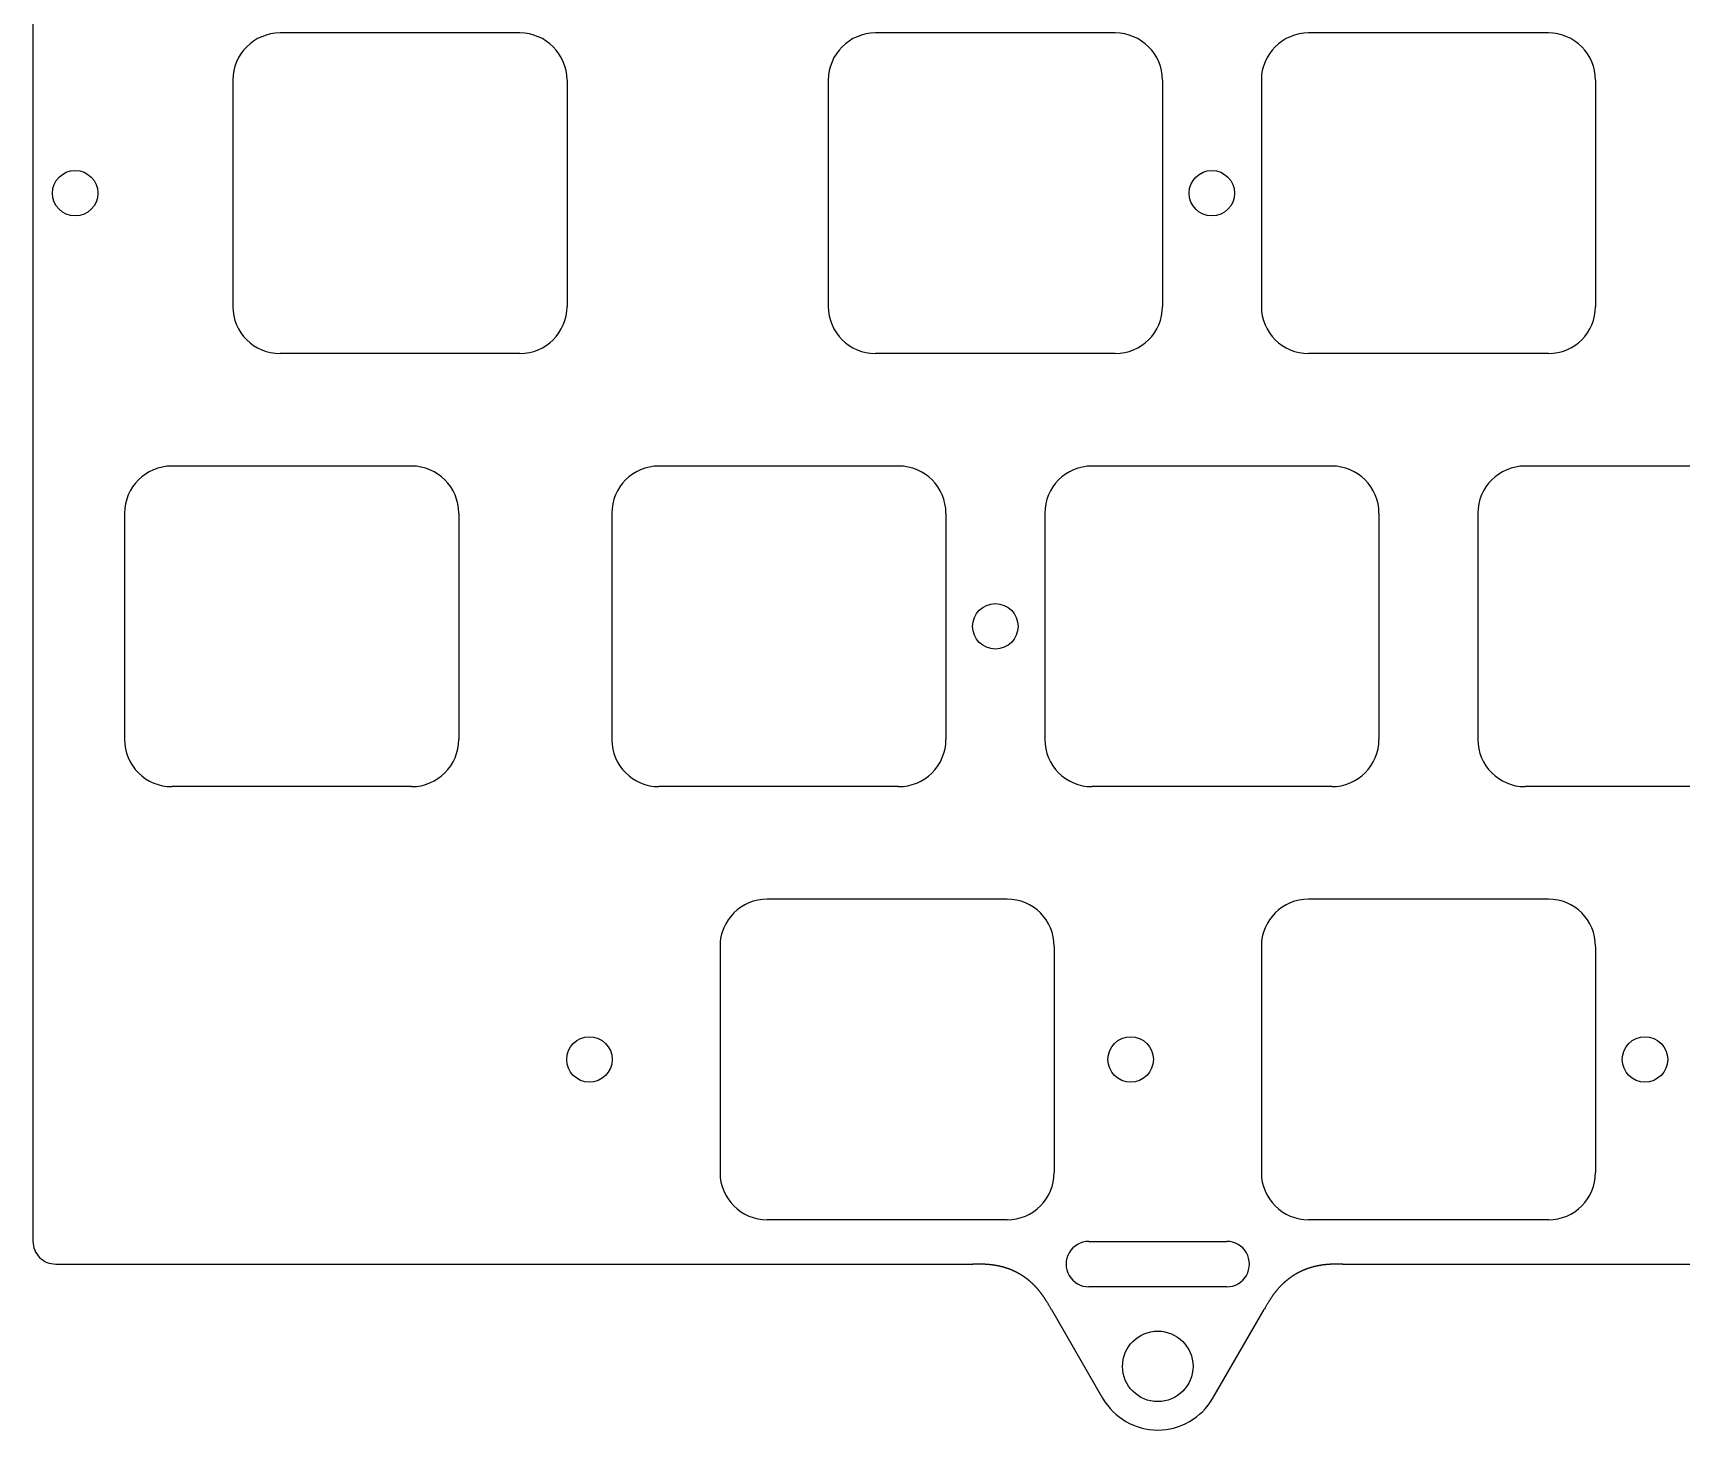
# Model space of a CAD drawing. Header units: millimetres. Extents: x -9 to 276, y -92 to 16.
# Drawn here: x -9 to 63.5, y -92.5 to -31 of the extents above; entities that cross this region are included whole.
import ezdxf

# ---------------------------------------------------------------- set-up
doc = ezdxf.new("R2010")
doc.units = ezdxf.units.MM
doc.layers.add('BLACK', color=7, linetype='CONTINUOUS')
doc.layers.add('Edge.Cuts', color=53, linetype='CONTINUOUS', true_color=0xc8a339)

msp = doc.modelspace()

# ---------------------------------------------------------------- linework, layer by layer
at = {"layer": 'BLACK', "linetype": 'Continuous'}
for p, q in [((12.41875, -31.05), (1.868749, -31.05)), ((-0.20625, -33.125), (-0.20625, -43.075001)), ((14.49375, -33.125), (14.49375, -43.075)), ((12.41875, -45.15), (1.86875, -45.15)), ((7.656226, -50.099999), (-2.893775, -50.099999)), ((29.087476, -50.099999), (18.537516, -50.099999)), ((-4.968774, -52.174998), (-4.968774, -62.124999)), ((9.731226, -52.174999), (9.731226, -62.124999)), ((16.4625, -52.175019), (16.4625, -62.134768)), ((31.162476, -52.174999), (31.1625, -52.174999)), ((31.1625, -52.174999), (31.1625, -62.124999)), ((7.656226, -64.199999), (-2.893775, -64.199999)), ((29.077707, -64.199999), (18.537476, -64.199999))]:
    msp.add_line(p, q, dxfattribs=at)
at = {"layer": 'BLACK'}
msp.add_circle((33.3375, -57.15), 1, dxfattribs=at)
for centre, radius, start, end in [((1.868754, -33.125004), 2.075004, 90.00013806, 179.99988955), ((12.41875, -33.125), 2.075, 0, 90), ((1.868752, -43.074998), 2.075002, 180.00008284, 269.99994478), ((12.41875, -43.075), 2.075, 270, 0), ((-2.893775, -52.174998), 2.074999, 90, 180), ((7.656226, -52.174999), 2.075, 0, 90), ((18.537516, -52.175019), 2.075016, 90, 180), ((29.087476, -52.174999), 2.075, 0, 90), ((-2.893775, -62.125), 2.074999, 179.99997239, 270), ((7.656226, -62.124999), 2.075, 270, 0), ((18.537476, -62.124999), 2.075, 180.2697469, 270), ((29.087476, -62.124999), 2.075024, 269.73025622, 0)]:
    msp.add_arc(centre, radius, start, end, dxfattribs=at)
at = {"layer": 'Edge.Cuts', "linetype": 'CONTINUOUS'}
for p, q in [((-9, 8), (-9, -84.2)), ((38.6125, -31.05), (28.0625, -31.05)), ((57.6625, -31.05), (47.1125, -31.05)), ((25.9875, -33.125), (25.9875, -43.075)), ((40.6875, -33.125), (40.6875, -43.075)), ((45.0375, -33.125), (45.0375, -43.075)), ((59.7375, -33.125), (59.7375, -43.075)), ((38.6125, -45.15), (28.0625, -45.15)), ((57.6625, -45.15), (47.1125, -45.15)), ((48.1375, -50.1), (37.5875, -50.1)), ((67.1875, -50.1), (56.6375, -50.1)), ((35.5125, -52.175), (35.5125, -62.125)), ((50.2125, -52.175), (50.2125, -62.125)), ((54.5625, -52.175), (54.5625, -62.125)), ((48.1375, -64.2), (37.5875, -64.2)), ((67.1875, -64.2), (56.6375, -64.2)), ((37.450012, -84.2), (43.512487, -84.2)), ((-8, -85.2), (32.340611, -85.2)), ((32.373517, -85.200003), (32.340611, -85.2)), ((32.421548, -85.200038), (32.373517, -85.200003)), ((32.461283, -85.200126), (32.421548, -85.200038)), ((32.49654, -85.200269), (32.461283, -85.200126)), ((32.528874, -85.20047), (32.49654, -85.200269)), ((32.5591, -85.20073), (32.528874, -85.20047)), ((32.58771, -85.201049), (32.5591, -85.20073)), ((32.615026, -85.201427), (32.58771, -85.201049)), ((32.641277, -85.201866), (32.615026, -85.201427)), ((32.666627, -85.202365), (32.641277, -85.201866)), ((32.691205, -85.202926), (32.666627, -85.202365)), ((32.715109, -85.203547), (32.691205, -85.202926)), ((32.738419, -85.20423), (32.715109, -85.203547)), ((32.761199, -85.204974), (32.738419, -85.20423)), ((32.783503, -85.20578), (32.761199, -85.204974)), ((32.805377, -85.206648), (32.783503, -85.20578)), ((32.826858, -85.207578), (32.805377, -85.206648)), ((32.847979, -85.20857), (32.826858, -85.207578)), ((32.86877, -85.209625), (32.847979, -85.20857)), ((32.889255, -85.210742), (32.86877, -85.209625)), ((32.909456, -85.211922), (32.889255, -85.210742)), ((32.929393, -85.213165), (32.909456, -85.211922)), ((32.949083, -85.214471), (32.929393, -85.213165)), ((32.968542, -85.21584), (32.949083, -85.214471)), ((32.987784, -85.217273), (32.968542, -85.21584)), ((33.006821, -85.218769), (32.987784, -85.217273)), ((33.025665, -85.220329), (33.006821, -85.218769)), ((33.044327, -85.221952), (33.025665, -85.220329)), ((33.062815, -85.22364), (33.044327, -85.221952)), ((33.08114, -85.225392), (33.062815, -85.22364)), ((33.09931, -85.227208), (33.08114, -85.225392)), ((33.117331, -85.229088), (33.09931, -85.227208)), ((33.13521, -85.231033), (33.117331, -85.229088)), ((33.152955, -85.233043), (33.13521, -85.231033)), ((33.170571, -85.235118), (33.152955, -85.233043)), ((33.188064, -85.237258), (33.170571, -85.235118)), ((33.20544, -85.239463), (33.188064, -85.237258)), ((33.222702, -85.241733), (33.20544, -85.239463)), ((33.239856, -85.244069), (33.222702, -85.241733)), ((33.256906, -85.246471), (33.239856, -85.244069)), ((33.273857, -85.248938), (33.256906, -85.246471)), ((33.290711, -85.251472), (33.273857, -85.248938)), ((33.307473, -85.254072), (33.290711, -85.251472)), ((33.324146, -85.256738), (33.307473, -85.254072)), ((33.340734, -85.259471), (33.324146, -85.256738)), ((33.357239, -85.26227), (33.340734, -85.259471)), ((33.373664, -85.265137), (33.357239, -85.26227)), ((33.390013, -85.268071), (33.373664, -85.265137)), ((33.406288, -85.271072), (33.390013, -85.268071)), ((33.422492, -85.27414), (33.406288, -85.271072)), ((33.438626, -85.277276), (33.422492, -85.27414)), ((33.454694, -85.28048), (33.438626, -85.277276)), ((33.470697, -85.283753), (33.454694, -85.28048)), ((33.486638, -85.287093), (33.470697, -85.283753)), ((33.502519, -85.290503), (33.486638, -85.287093)), ((33.518341, -85.29398), (33.502519, -85.290503)), ((33.534107, -85.297527), (33.518341, -85.29398)), ((33.549819, -85.301143), (33.534107, -85.297527)), ((33.565477, -85.304829), (33.549819, -85.301143)), ((33.581084, -85.308584), (33.565477, -85.304829)), ((33.596642, -85.312409), (33.581084, -85.308584)), ((33.612152, -85.316304), (33.596642, -85.312409)), ((33.627615, -85.32027), (33.612152, -85.316304)), ((33.643034, -85.324306), (33.627615, -85.32027)), ((33.658408, -85.328413), (33.643034, -85.324306)), ((33.673741, -85.332591), (33.658408, -85.328413)), ((33.689032, -85.33684), (33.673741, -85.332591)), ((33.704284, -85.341161), (33.689032, -85.33684)), ((33.719497, -85.345554), (33.704284, -85.341161)), ((33.734674, -85.350019), (33.719497, -85.345554)), ((33.749814, -85.354557), (33.734674, -85.350019)), ((33.764919, -85.359167), (33.749814, -85.354557)), ((33.77999, -85.36385), (33.764919, -85.359167)), ((33.780644, -85.364055), (33.77999, -85.36385)), ((33.788181, -85.36643), (33.780644, -85.364055)), ((33.79571, -85.368824), (33.788181, -85.36643)), ((33.803231, -85.371236), (33.79571, -85.368824)), ((33.810744, -85.373666), (33.803231, -85.371236)), ((33.818249, -85.376115), (33.810744, -85.373666)), ((33.825746, -85.378583), (33.818249, -85.376115)), ((33.833236, -85.381069), (33.825746, -85.378583)), ((33.840717, -85.383573), (33.833236, -85.381069)), ((33.84819, -85.386095), (33.840717, -85.383573)), ((33.855655, -85.388636), (33.84819, -85.386095)), ((33.863112, -85.391196), (33.855655, -85.388636)), ((33.87056, -85.393773), (33.863112, -85.391196)), ((33.878001, -85.396369), (33.87056, -85.393773)), ((33.885433, -85.398984), (33.878001, -85.396369)), ((33.892858, -85.401617), (33.885433, -85.398984)), ((33.900274, -85.404268), (33.892858, -85.401617)), ((33.907682, -85.406937), (33.900274, -85.404268)), ((33.915081, -85.409624), (33.907682, -85.406937)), ((33.922472, -85.41233), (33.915081, -85.409624)), ((33.929855, -85.415054), (33.922472, -85.41233)), ((33.93723, -85.417797), (33.929855, -85.415054)), ((33.944596, -85.420557), (33.93723, -85.417797)), ((33.951954, -85.423336), (33.944596, -85.420557)), ((33.959303, -85.426133), (33.951954, -85.423336)), ((33.966644, -85.428948), (33.959303, -85.426133)), ((33.973977, -85.431781), (33.966644, -85.428948)), ((33.981301, -85.434633), (33.973977, -85.431781)), ((33.988616, -85.437503), (33.981301, -85.434633)), ((33.995923, -85.44039), (33.988616, -85.437503)), ((34.003222, -85.443296), (33.995923, -85.44039)), ((34.010512, -85.44622), (34.003222, -85.443296)), ((34.017793, -85.449162), (34.010512, -85.44622)), ((34.025065, -85.452123), (34.017793, -85.449162)), ((34.032329, -85.455101), (34.025065, -85.452123)), ((34.039585, -85.458097), (34.032329, -85.455101)), ((34.046831, -85.461111), (34.039585, -85.458097)), ((34.054069, -85.464144), (34.046831, -85.461111)), ((34.061298, -85.467194), (34.054069, -85.464144)), ((34.068518, -85.470263), (34.061298, -85.467194)), ((34.07573, -85.473349), (34.068518, -85.470263)), ((34.082933, -85.476453), (34.07573, -85.473349)), ((34.090126, -85.479576), (34.082933, -85.476453)), ((34.097312, -85.482716), (34.090126, -85.479576)), ((34.104488, -85.485874), (34.097312, -85.482716)), ((34.111655, -85.48905), (34.104488, -85.485874)), ((34.118813, -85.492244), (34.111655, -85.48905)), ((34.125962, -85.495456), (34.118813, -85.492244)), ((34.133102, -85.498686), (34.125962, -85.495456)), ((34.140234, -85.501934), (34.133102, -85.498686)), ((34.147356, -85.5052), (34.140234, -85.501934)), ((34.154469, -85.508483), (34.147356, -85.5052)), ((34.161573, -85.511784), (34.154469, -85.508483)), ((34.168668, -85.515103), (34.161573, -85.511784)), ((34.175754, -85.51844), (34.168668, -85.515103)), ((34.182831, -85.521795), (34.175754, -85.51844)), ((34.189898, -85.525167), (34.182831, -85.521795)), ((34.196956, -85.528558), (34.189898, -85.525167)), ((34.204005, -85.531966), (34.196956, -85.528558)), ((34.211045, -85.535391), (34.204005, -85.531966)), ((34.218075, -85.538835), (34.211045, -85.535391)), ((34.225097, -85.542296), (34.218075, -85.538835)), ((34.232108, -85.545775), (34.225097, -85.542296)), ((34.239111, -85.549271), (34.232108, -85.545775)), ((34.246104, -85.552786), (34.239111, -85.549271)), ((46.727953, -85.547005), (46.720951, -85.550509)), ((46.734965, -85.543519), (46.727953, -85.547005)), ((46.741986, -85.54005), (46.734965, -85.543519)), ((46.749017, -85.536599), (46.741986, -85.54005)), ((46.756057, -85.533166), (46.749017, -85.536599)), ((46.763107, -85.529751), (46.756057, -85.533166)), ((46.770166, -85.526353), (46.763107, -85.529751)), ((46.777234, -85.522973), (46.770166, -85.526353)), ((46.784311, -85.51961), (46.777234, -85.522973)), ((46.791398, -85.516265), (46.784311, -85.51961)), ((46.798495, -85.512938), (46.791398, -85.516265)), ((46.8056, -85.509629), (46.798495, -85.512938)), ((46.812714, -85.506338), (46.8056, -85.509629)), ((46.819838, -85.503064), (46.812714, -85.506338)), ((46.826971, -85.499808), (46.819838, -85.503064)), ((46.834113, -85.49657), (46.826971, -85.499808)), ((46.841265, -85.49335), (46.834113, -85.49657)), ((46.848425, -85.490148), (46.841265, -85.49335)), ((46.855594, -85.486963), (46.848425, -85.490148)), ((46.862773, -85.483796), (46.855594, -85.486963)), ((46.86996, -85.480648), (46.862773, -85.483796)), ((46.877157, -85.477517), (46.86996, -85.480648)), ((46.884362, -85.474404), (46.877157, -85.477517)), ((46.891577, -85.471309), (46.884362, -85.474404)), ((46.8988, -85.468231), (46.891577, -85.471309)), ((46.906032, -85.465172), (46.8988, -85.468231)), ((46.913273, -85.462131), (46.906032, -85.465172)), ((46.920523, -85.459108), (46.913273, -85.462131)), ((46.927782, -85.456103), (46.920523, -85.459108)), ((46.93505, -85.453115), (46.927782, -85.456103)), ((46.942326, -85.450146), (46.93505, -85.453115)), ((46.949611, -85.447195), (46.942326, -85.450146)), ((46.956905, -85.444262), (46.949611, -85.447195)), ((46.964208, -85.441347), (46.956905, -85.444262)), ((46.971519, -85.43845), (46.964208, -85.441347)), ((46.978839, -85.435571), (46.971519, -85.43845)), ((46.986168, -85.43271), (46.978839, -85.435571)), ((46.993505, -85.429867), (46.986168, -85.43271)), ((47.00085, -85.427042), (46.993505, -85.429867)), ((47.008205, -85.424236), (47.00085, -85.427042)), ((47.015568, -85.421448), (47.008205, -85.424236)), ((47.022939, -85.418677), (47.015568, -85.421448)), ((47.030319, -85.415925), (47.022939, -85.418677)), ((47.037707, -85.413192), (47.030319, -85.415925)), ((47.045104, -85.410476), (47.037707, -85.413192)), ((47.058586, -85.405581), (47.045104, -85.410476)), ((47.072051, -85.400763), (47.058586, -85.405581)), ((47.0855, -85.396021), (47.072051, -85.400763)), ((47.098933, -85.391354), (47.0855, -85.396021)), ((47.11235, -85.386762), (47.098933, -85.391354)), ((47.125751, -85.382244), (47.11235, -85.386762)), ((47.139135, -85.377799), (47.125751, -85.382244)), ((47.152502, -85.373427), (47.139135, -85.377799)), ((47.165854, -85.369127), (47.152502, -85.373427)), ((47.179188, -85.364899), (47.165854, -85.369127)), ((47.192506, -85.360742), (47.179188, -85.364899)), ((47.205808, -85.356656), (47.192506, -85.360742)), ((47.219093, -85.352639), (47.205808, -85.356656)), ((47.232361, -85.348692), (47.219093, -85.352639)), ((47.245612, -85.344813), (47.232361, -85.348692)), ((47.258846, -85.341002), (47.245612, -85.344813)), ((47.272064, -85.337259), (47.258846, -85.341002)), ((47.285264, -85.333583), (47.272064, -85.337259)), ((47.298448, -85.329973), (47.285264, -85.333583)), ((47.311614, -85.326428), (47.298448, -85.329973)), ((47.324763, -85.322949), (47.311614, -85.326428)), ((47.337896, -85.319534), (47.324763, -85.322949)), ((47.351011, -85.316182), (47.337896, -85.319534)), ((47.364108, -85.312894), (47.351011, -85.316182)), ((47.377189, -85.309669), (47.364108, -85.312894)), ((47.390252, -85.306506), (47.377189, -85.309669)), ((47.403297, -85.303404), (47.390252, -85.306506)), ((47.416325, -85.300363), (47.403297, -85.303404)), ((47.429336, -85.297382), (47.416325, -85.300363)), ((47.442329, -85.294461), (47.429336, -85.297382)), ((47.455304, -85.291598), (47.442329, -85.294461)), ((47.468262, -85.288795), (47.455304, -85.291598)), ((47.481202, -85.286049), (47.468262, -85.288795)), ((47.494124, -85.28336), (47.481202, -85.286049)), ((47.507028, -85.280728), (47.494124, -85.28336)), ((47.519915, -85.278151), (47.507028, -85.280728)), ((47.532783, -85.27563), (47.519915, -85.278151)), ((47.545633, -85.273164), (47.532783, -85.27563)), ((47.558466, -85.270753), (47.545633, -85.273164)), ((47.57128, -85.268394), (47.558466, -85.270753)), ((47.584076, -85.266089), (47.57128, -85.268394)), ((47.596854, -85.263836), (47.584076, -85.266089)), ((47.609614, -85.261635), (47.596854, -85.263836)), ((47.622355, -85.259485), (47.609614, -85.261635)), ((47.635078, -85.257386), (47.622355, -85.259485)), ((47.647783, -85.255337), (47.635078, -85.257386)), ((47.660469, -85.253337), (47.647783, -85.255337)), ((47.673137, -85.251386), (47.660469, -85.253337)), ((47.685786, -85.249483), (47.673137, -85.251386)), ((47.698416, -85.247627), (47.685786, -85.249483)), ((47.711028, -85.245819), (47.698416, -85.247627)), ((47.723621, -85.244057), (47.711028, -85.245819)), ((47.736195, -85.242341), (47.723621, -85.244057)), ((47.74875, -85.240669), (47.736195, -85.242341)), ((47.761286, -85.239043), (47.74875, -85.240669)), ((47.773804, -85.23746), (47.761286, -85.239043)), ((47.786302, -85.235921), (47.773804, -85.23746)), ((47.798782, -85.234424), (47.786302, -85.235921)), ((47.811242, -85.23297), (47.798782, -85.234424)), ((47.823683, -85.231557), (47.811242, -85.23297)), ((47.836105, -85.230185), (47.823683, -85.231557)), ((47.848508, -85.228854), (47.836105, -85.230185)), ((47.860892, -85.227562), (47.848508, -85.228854)), ((47.873256, -85.22631), (47.860892, -85.227562)), ((47.8856, -85.225095), (47.873256, -85.22631)), ((47.897926, -85.223919), (47.8856, -85.225095)), ((47.910231, -85.22278), (47.897926, -85.223919)), ((47.922517, -85.221678), (47.910231, -85.22278)), ((47.934784, -85.220612), (47.922517, -85.221678)), ((47.947031, -85.219582), (47.934784, -85.220612)), ((47.959258, -85.218586), (47.947031, -85.219582)), ((47.971465, -85.217625), (47.959258, -85.218586)), ((47.983652, -85.216698), (47.971465, -85.217625)), ((47.99582, -85.215804), (47.983652, -85.216698)), ((48.007968, -85.214942), (47.99582, -85.215804)), ((48.020095, -85.214112), (48.007968, -85.214942)), ((48.032203, -85.213313), (48.020095, -85.214112)), ((48.04429, -85.212545), (48.032203, -85.213313)), ((48.056358, -85.211808), (48.04429, -85.212545)), ((48.068405, -85.211099), (48.056358, -85.211808)), ((48.080432, -85.21042), (48.068405, -85.211099)), ((48.092439, -85.209769), (48.080432, -85.21042)), ((48.104425, -85.209146), (48.092439, -85.209769)), ((48.116391, -85.208549), (48.104425, -85.209146)), ((48.128336, -85.20798), (48.116391, -85.208549)), ((48.140261, -85.207436), (48.128336, -85.20798)), ((48.152165, -85.206917), (48.140261, -85.207436)), ((48.164049, -85.206423), (48.152165, -85.206917)), ((48.175912, -85.205953), (48.164049, -85.206423)), ((48.187754, -85.205507), (48.175912, -85.205953)), ((48.199576, -85.205084), (48.187754, -85.205507)), ((48.211376, -85.204683), (48.199576, -85.205084)), ((48.223156, -85.204303), (48.211376, -85.204683)), ((48.234915, -85.203945), (48.223156, -85.204303)), ((48.25837, -85.203289), (48.234915, -85.203945)), ((48.28174, -85.20271), (48.25837, -85.203289)), ((48.305026, -85.202203), (48.28174, -85.20271)), ((48.328226, -85.201764), (48.305026, -85.202203)), ((48.351341, -85.201387), (48.328226, -85.201764)), ((48.37437, -85.201069), (48.351341, -85.201387)), ((48.397312, -85.200803), (48.37437, -85.201069)), ((48.420167, -85.200585), (48.397312, -85.200803)), ((48.442936, -85.200411), (48.420167, -85.200585)), ((48.465616, -85.200275), (48.442936, -85.200411)), ((48.488208, -85.200173), (48.465616, -85.200275)), ((48.510712, -85.2001), (48.488208, -85.200173)), ((48.533127, -85.200051), (48.510712, -85.2001)), ((48.577688, -85.200006), (48.533127, -85.200051)), ((48.621888, -85.2), (48.577688, -85.200006)), ((48.621888, -85.2), (218.078111, -85.2)), ((34.253088, -85.556317), (34.246104, -85.552786)), ((34.260062, -85.559867), (34.253088, -85.556317)), ((34.267027, -85.563434), (34.260062, -85.559867)), ((34.273982, -85.567019), (34.267027, -85.563434)), ((34.280928, -85.570621), (34.273982, -85.567019)), ((34.287864, -85.574241), (34.280928, -85.570621)), ((34.294791, -85.577879), (34.287864, -85.574241)), ((34.301708, -85.581534), (34.294791, -85.577879)), ((34.308616, -85.585206), (34.301708, -85.581534)), ((34.315514, -85.588897), (34.308616, -85.585206)), ((34.322402, -85.592604), (34.315514, -85.588897)), ((34.329281, -85.596329), (34.322402, -85.592604)), ((34.33615, -85.600072), (34.329281, -85.596329)), ((34.343009, -85.603832), (34.33615, -85.600072)), ((34.349859, -85.60761), (34.343009, -85.603832)), ((34.356698, -85.611405), (34.349859, -85.60761)), ((34.363528, -85.615218), (34.356698, -85.611405)), ((34.370348, -85.619048), (34.363528, -85.615218)), ((34.377159, -85.622895), (34.370348, -85.619048)), ((34.383959, -85.62676), (34.377159, -85.622895)), ((34.39075, -85.630642), (34.383959, -85.62676)), ((34.39753, -85.634542), (34.39075, -85.630642)), ((34.404301, -85.638459), (34.39753, -85.634542)), ((34.411062, -85.642393), (34.404301, -85.638459)), ((34.417813, -85.646344), (34.411062, -85.642393)), ((34.424553, -85.650313), (34.417813, -85.646344)), ((34.431284, -85.654299), (34.424553, -85.650313)), ((34.438005, -85.658303), (34.431284, -85.654299)), ((34.444715, -85.662324), (34.438005, -85.658303)), ((34.451416, -85.666362), (34.444715, -85.662324)), ((34.458106, -85.670417), (34.451416, -85.666362)), ((34.464787, -85.67449), (34.458106, -85.670417)), ((34.471457, -85.678579), (34.464787, -85.67449)), ((34.478116, -85.682686), (34.471457, -85.678579)), ((34.484766, -85.68681), (34.478116, -85.682686)), ((34.491405, -85.690952), (34.484766, -85.68681)), ((34.498034, -85.69511), (34.491405, -85.690952)), ((34.504653, -85.699286), (34.498034, -85.69511)), ((34.511262, -85.703479), (34.504653, -85.699286)), ((34.51786, -85.707688), (34.511262, -85.703479)), ((34.524448, -85.711915), (34.51786, -85.707688)), ((34.531025, -85.71616), (34.524448, -85.711915)), ((34.537592, -85.720421), (34.531025, -85.71616)), ((34.544148, -85.724699), (34.537592, -85.720421)), ((34.550694, -85.728994), (34.544148, -85.724699)), ((34.55723, -85.733307), (34.550694, -85.728994)), ((34.563755, -85.737636), (34.55723, -85.733307)), ((34.570269, -85.741982), (34.563755, -85.737636)), ((34.576773, -85.746346), (34.570269, -85.741982)), ((34.583267, -85.750726), (34.576773, -85.746346)), ((34.589749, -85.755123), (34.583267, -85.750726)), ((34.596222, -85.759538), (34.589749, -85.755123)), ((34.602683, -85.763969), (34.596222, -85.759538)), ((34.609134, -85.768417), (34.602683, -85.763969)), ((34.615574, -85.772882), (34.609134, -85.768417)), ((34.622003, -85.777364), (34.615574, -85.772882)), ((34.628422, -85.781863), (34.622003, -85.777364)), ((34.634829, -85.786379), (34.628422, -85.781863)), ((34.641226, -85.790911), (34.634829, -85.786379)), ((34.647613, -85.795461), (34.641226, -85.790911)), ((34.653988, -85.800027), (34.647613, -85.795461)), ((34.660352, -85.80461), (34.653988, -85.800027)), ((34.666706, -85.80921), (34.660352, -85.80461)), ((34.673048, -85.813826), (34.666706, -85.80921)), ((34.67938, -85.81846), (34.673048, -85.813826)), ((34.685701, -85.82311), (34.67938, -85.81846)), ((34.69201, -85.827777), (34.685701, -85.82311)), ((34.698309, -85.83246), (34.69201, -85.827777)), ((34.704597, -85.837161), (34.698309, -85.83246)), ((34.710873, -85.841878), (34.704597, -85.837161)), ((34.717139, -85.846611), (34.710873, -85.841878)), ((34.723393, -85.851362), (34.717139, -85.846611)), ((34.729636, -85.856129), (34.723393, -85.851362)), ((34.735868, -85.860913), (34.729636, -85.856129)), ((34.742089, -85.865713), (34.735868, -85.860913)), ((34.748299, -85.87053), (34.742089, -85.865713)), ((34.754497, -85.875363), (34.748299, -85.87053)), ((34.760684, -85.880213), (34.754497, -85.875363)), ((34.76686, -85.88508), (34.760684, -85.880213)), ((34.773025, -85.889963), (34.76686, -85.88508)), ((34.779178, -85.894863), (34.773025, -85.889963)), ((34.78532, -85.899779), (34.779178, -85.894863)), ((34.79145, -85.904712), (34.78532, -85.899779)), ((34.797569, -85.909662), (34.79145, -85.904712)), ((34.803677, -85.914627), (34.797569, -85.909662)), ((34.809773, -85.91961), (34.803677, -85.914627)), ((34.815858, -85.924608), (34.809773, -85.91961)), ((34.821931, -85.929623), (34.815858, -85.924608)), ((34.827993, -85.934655), (34.821931, -85.929623)), ((34.834043, -85.939703), (34.827993, -85.934655)), ((34.845023, -85.948931), (34.834043, -85.939703)), ((34.855928, -85.958183), (34.845023, -85.948931)), ((34.86676, -85.96746), (34.855928, -85.958183)), ((34.877518, -85.97676), (34.86676, -85.96746)), ((34.888203, -85.986083), (34.877518, -85.97676)), ((34.898816, -85.995429), (34.888203, -85.986083)), ((34.909358, -86.004797), (34.898816, -85.995429)), ((34.919828, -86.014188), (34.909358, -86.004797)), ((34.930227, -86.023601), (34.919828, -86.014188)), ((34.940556, -86.033035), (34.930227, -86.023601)), ((34.950815, -86.04249), (34.940556, -86.033035)), ((34.961005, -86.051967), (34.950815, -86.04249)), ((34.971125, -86.061463), (34.961005, -86.051967)), ((34.981178, -86.07098), (34.971125, -86.061463)), ((34.991163, -86.080516), (34.981178, -86.07098)), ((35.00108, -86.090072), (34.991163, -86.080516)), ((35.01093, -86.099647), (35.00108, -86.090072)), ((35.020714, -86.109241), (35.01093, -86.099647)), ((35.030433, -86.118853), (35.020714, -86.109241)), ((35.040086, -86.128484), (35.030433, -86.118853)), ((35.049674, -86.138131), (35.040086, -86.128484)), ((35.059197, -86.147797), (35.049674, -86.138131)), ((35.068657, -86.157479), (35.059197, -86.147797)), ((35.078053, -86.167178), (35.068657, -86.157479)), ((35.087387, -86.176893), (35.078053, -86.167178)), ((35.096658, -86.186624), (35.087387, -86.176893)), ((35.105867, -86.196371), (35.096658, -86.186624)), ((35.115014, -86.206133), (35.105867, -86.196371)), ((35.124101, -86.21591), (35.115014, -86.206133)), ((35.133128, -86.225702), (35.124101, -86.21591)), ((35.142094, -86.235508), (35.133128, -86.225702)), ((35.151001, -86.245328), (35.142094, -86.235508)), ((35.159849, -86.255161), (35.151001, -86.245328)), ((35.168639, -86.265007), (35.159849, -86.255161)), ((35.177371, -86.274867), (35.168639, -86.265007)), ((35.186045, -86.284739), (35.177371, -86.274867)), ((43.512487, -86.2), (37.450012, -86.2)), ((45.795361, -86.263194), (45.784525, -86.275418)), ((45.806224, -86.251059), (45.795361, -86.263194)), ((45.817117, -86.239011), (45.806224, -86.251059)), ((45.82804, -86.227047), (45.817117, -86.239011)), ((45.838995, -86.215167), (45.82804, -86.227047)), ((45.849982, -86.203368), (45.838995, -86.215167)), ((45.861003, -86.19165), (45.849982, -86.203368)), ((45.872059, -86.180011), (45.861003, -86.19165)), ((45.883151, -86.16845), (45.872059, -86.180011)), ((45.894279, -86.156966), (45.883151, -86.16845)), ((45.905445, -86.145557), (45.894279, -86.156966)), ((45.916649, -86.134222), (45.905445, -86.145557)), ((45.927893, -86.122961), (45.916649, -86.134222)), ((45.939178, -86.111772), (45.927893, -86.122961)), ((45.950504, -86.100653), (45.939178, -86.111772)), ((45.961872, -86.089605), (45.950504, -86.100653)), ((45.973283, -86.078627), (45.961872, -86.089605)), ((45.984738, -86.067716), (45.973283, -86.078627)), ((45.996238, -86.056873), (45.984738, -86.067716)), ((46.007783, -86.046097), (45.996238, -86.056873)), ((46.019374, -86.035386), (46.007783, -86.046097)), ((46.019877, -86.034924), (46.019374, -86.035386)), ((46.025702, -86.029584), (46.019877, -86.034924)), ((46.031539, -86.024261), (46.025702, -86.029584)), ((46.037389, -86.018953), (46.031539, -86.024261)), ((46.04325, -86.013662), (46.037389, -86.018953)), ((46.049124, -86.008387), (46.04325, -86.013662)), ((46.055009, -86.003128), (46.049124, -86.008387)), ((46.060907, -85.997885), (46.055009, -86.003128)), ((46.066816, -85.992658), (46.060907, -85.997885)), ((46.072737, -85.987447), (46.066816, -85.992658)), ((46.07867, -85.982253), (46.072737, -85.987447)), ((46.084615, -85.977075), (46.07867, -85.982253)), ((46.090572, -85.971913), (46.084615, -85.977075)), ((46.096541, -85.966767), (46.090572, -85.971913)), ((46.102521, -85.961638), (46.096541, -85.966767)), ((46.108513, -85.956524), (46.102521, -85.961638)), ((46.114517, -85.951427), (46.108513, -85.956524)), ((46.120533, -85.946347), (46.114517, -85.951427)), ((46.12656, -85.941282), (46.120533, -85.946347)), ((46.132599, -85.936234), (46.12656, -85.941282)), ((46.13865, -85.931202), (46.132599, -85.936234)), ((46.144712, -85.926187), (46.13865, -85.931202)), ((46.150786, -85.921188), (46.144712, -85.926187)), ((46.156871, -85.916205), (46.150786, -85.921188)), ((46.162968, -85.911239), (46.156871, -85.916205)), ((46.169077, -85.906289), (46.162968, -85.911239)), ((46.175197, -85.901355), (46.169077, -85.906289)), ((46.181328, -85.896438), (46.175197, -85.901355)), ((46.187471, -85.891538), (46.181328, -85.896438)), ((46.193626, -85.886653), (46.187471, -85.891538)), ((46.199791, -85.881786), (46.193626, -85.886653)), ((46.205969, -85.876935), (46.199791, -85.881786)), ((46.212157, -85.8721), (46.205969, -85.876935)), ((46.218357, -85.867282), (46.212157, -85.8721)), ((46.224568, -85.86248), (46.218357, -85.867282)), ((46.230791, -85.857695), (46.224568, -85.86248)), ((46.237025, -85.852926), (46.230791, -85.857695)), ((46.24327, -85.848174), (46.237025, -85.852926)), ((46.249526, -85.843439), (46.24327, -85.848174)), ((46.255794, -85.83872), (46.249526, -85.843439)), ((46.262072, -85.834018), (46.255794, -85.83872)), ((46.268362, -85.829332), (46.262072, -85.834018)), ((46.274663, -85.824664), (46.268362, -85.829332)), ((46.280975, -85.820011), (46.274663, -85.824664)), ((46.287299, -85.815376), (46.280975, -85.820011)), ((46.293633, -85.810757), (46.287299, -85.815376)), ((46.299978, -85.806155), (46.293633, -85.810757)), ((46.306334, -85.801569), (46.299978, -85.806155)), ((46.312702, -85.797), (46.306334, -85.801569)), ((46.31908, -85.792448), (46.312702, -85.797)), ((46.325469, -85.787913), (46.31908, -85.792448)), ((46.331869, -85.783395), (46.325469, -85.787913)), ((46.33828, -85.778893), (46.331869, -85.783395)), ((46.344702, -85.774408), (46.33828, -85.778893)), ((46.351135, -85.76994), (46.344702, -85.774408)), ((46.357579, -85.765489), (46.351135, -85.76994)), ((46.364033, -85.761055), (46.357579, -85.765489)), ((46.370498, -85.756637), (46.364033, -85.761055)), ((46.376974, -85.752236), (46.370498, -85.756637)), ((46.383461, -85.747853), (46.376974, -85.752236)), ((46.389958, -85.743486), (46.383461, -85.747853)), ((46.396466, -85.739136), (46.389958, -85.743486)), ((46.402985, -85.734803), (46.396466, -85.739136)), ((46.409514, -85.730487), (46.402985, -85.734803)), ((46.416054, -85.726188), (46.409514, -85.730487)), ((46.422605, -85.721905), (46.416054, -85.726188)), ((46.429166, -85.71764), (46.422605, -85.721905)), ((46.435737, -85.713392), (46.429166, -85.71764)), ((46.44232, -85.709161), (46.435737, -85.713392)), ((46.448912, -85.704947), (46.44232, -85.709161)), ((46.455515, -85.70075), (46.448912, -85.704947)), ((46.462129, -85.69657), (46.455515, -85.70075)), ((46.468753, -85.692407), (46.462129, -85.69657)), ((46.475387, -85.688261), (46.468753, -85.692407)), ((46.482032, -85.684132), (46.475387, -85.688261)), ((46.488687, -85.680021), (46.482032, -85.684132)), ((46.495353, -85.675926), (46.488687, -85.680021)), ((46.502029, -85.671849), (46.495353, -85.675926)), ((46.508715, -85.667789), (46.502029, -85.671849)), ((46.515411, -85.663746), (46.508715, -85.667789)), ((46.522117, -85.65972), (46.515411, -85.663746)), ((46.528834, -85.655711), (46.522117, -85.65972)), ((46.535561, -85.65172), (46.528834, -85.655711)), ((46.542298, -85.647745), (46.535561, -85.65172)), ((46.549046, -85.643788), (46.542298, -85.647745)), ((46.555803, -85.639849), (46.549046, -85.643788)), ((46.56257, -85.635926), (46.555803, -85.639849)), ((46.569348, -85.632021), (46.56257, -85.635926)), ((46.576135, -85.628133), (46.569348, -85.632021)), ((46.582933, -85.624263), (46.576135, -85.628133)), ((46.58974, -85.62041), (46.582933, -85.624263)), ((46.596558, -85.616574), (46.58974, -85.62041)), ((46.603385, -85.612755), (46.596558, -85.616574)), ((46.610223, -85.608954), (46.603385, -85.612755)), ((46.61707, -85.60517), (46.610223, -85.608954)), ((46.623927, -85.601404), (46.61707, -85.60517)), ((46.630794, -85.597655), (46.623927, -85.601404)), ((46.637671, -85.593923), (46.630794, -85.597655)), ((46.644558, -85.590209), (46.637671, -85.593923)), ((46.651454, -85.586512), (46.644558, -85.590209)), ((46.65836, -85.582833), (46.651454, -85.586512)), ((46.665276, -85.579172), (46.65836, -85.582833)), ((46.672202, -85.575527), (46.665276, -85.579172)), ((46.679137, -85.571901), (46.672202, -85.575527)), ((46.686082, -85.568291), (46.679137, -85.571901)), ((46.693037, -85.5647), (46.686082, -85.568291)), ((46.700001, -85.561126), (46.693037, -85.5647)), ((46.706975, -85.557569), (46.700001, -85.561126)), ((46.713958, -85.55403), (46.706975, -85.557569)), ((46.720951, -85.550509), (46.713958, -85.55403)), ((35.194662, -86.294623), (35.186045, -86.284739)), ((35.203223, -86.304518), (35.194662, -86.294623)), ((35.211728, -86.314426), (35.203223, -86.304518)), ((35.220177, -86.324344), (35.211728, -86.314426)), ((35.228572, -86.334273), (35.220177, -86.324344)), ((35.236912, -86.344213), (35.228572, -86.334273)), ((35.245198, -86.354163), (35.236912, -86.344213)), ((35.25343, -86.364122), (35.245198, -86.354163)), ((35.26161, -86.374091), (35.25343, -86.364122)), ((35.269737, -86.384069), (35.26161, -86.374091)), ((35.277812, -86.394055), (35.269737, -86.384069)), ((35.285835, -86.40405), (35.277812, -86.394055)), ((35.293808, -86.414053), (35.285835, -86.40405)), ((35.30173, -86.424063), (35.293808, -86.414053)), ((35.309602, -86.434081), (35.30173, -86.424063)), ((35.317424, -86.444106), (35.309602, -86.434081)), ((35.325198, -86.454137), (35.317424, -86.444106)), ((35.332923, -86.464175), (35.325198, -86.454137)), ((35.3406, -86.474219), (35.332923, -86.464175)), ((35.348229, -86.484268), (35.3406, -86.474219)), ((35.355811, -86.494322), (35.348229, -86.484268)), ((35.363347, -86.504381), (35.355811, -86.494322)), ((35.370837, -86.514445), (35.363347, -86.504381)), ((35.378281, -86.524513), (35.370837, -86.514445)), ((35.38568, -86.534585), (35.378281, -86.524513)), ((35.393034, -86.54466), (35.38568, -86.534585)), ((35.400345, -86.554739), (35.393034, -86.54466)), ((35.407612, -86.56482), (35.400345, -86.554739)), ((35.414835, -86.574904), (35.407612, -86.56482)), ((35.422017, -86.58499), (35.414835, -86.574904)), ((35.429156, -86.595077), (35.422017, -86.58499)), ((35.436253, -86.605166), (35.429156, -86.595077)), ((35.443309, -86.615256), (35.436253, -86.605166)), ((35.450325, -86.625347), (35.443309, -86.615256)), ((35.457301, -86.635439), (35.450325, -86.625347)), ((35.464237, -86.64553), (35.457301, -86.635439)), ((35.471134, -86.655621), (35.464237, -86.64553)), ((35.477992, -86.665711), (35.471134, -86.655621)), ((35.484812, -86.6758), (35.477992, -86.665711)), ((35.491595, -86.685888), (35.484812, -86.6758)), ((35.49834, -86.695974), (35.491595, -86.685888)), ((35.505049, -86.706058), (35.49834, -86.695974)), ((35.511722, -86.71614), (35.505049, -86.706058)), ((35.518359, -86.726219), (35.511722, -86.71614)), ((35.52496, -86.736295), (35.518359, -86.726219)), ((35.531528, -86.746368), (35.52496, -86.736295)), ((35.53806, -86.756436), (35.531528, -86.746368)), ((35.54456, -86.766501), (35.53806, -86.756436)), ((35.551026, -86.776561), (35.54456, -86.766501)), ((35.557459, -86.786616), (35.551026, -86.776561)), ((35.563861, -86.796667), (35.557459, -86.786616)), ((35.57023, -86.806711), (35.563861, -86.796667)), ((35.576568, -86.81675), (35.57023, -86.806711)), ((35.582876, -86.826783), (35.576568, -86.81675)), ((35.589154, -86.836809), (35.582876, -86.826783)), ((35.595401, -86.846828), (35.589154, -86.836809)), ((35.60162, -86.85684), (35.595401, -86.846828)), ((35.60781, -86.866844), (35.60162, -86.85684)), ((35.620105, -86.886828), (35.60781, -86.866844)), ((35.632292, -86.906778), (35.620105, -86.886828)), ((35.644373, -86.926691), (35.632292, -86.906778)), ((35.656354, -86.946563), (35.644373, -86.926691)), ((35.668237, -86.966393), (35.656354, -86.946563)), ((35.680028, -86.986177), (35.668237, -86.966393)), ((35.691729, -87.005913), (35.680028, -86.986177)), ((45.282241, -86.986536), (45.26766, -87.011153)), ((45.296227, -86.963068), (45.282241, -86.986536)), ((45.309733, -86.940554), (45.296227, -86.963068)), ((45.322841, -86.918849), (45.309733, -86.940554)), ((45.335615, -86.897844), (45.322841, -86.918849)), ((45.348105, -86.877453), (45.335615, -86.897844)), ((45.360351, -86.857608), (45.348105, -86.877453)), ((45.372386, -86.838252), (45.360351, -86.857608)), ((45.384236, -86.819339), (45.372386, -86.838252)), ((45.395924, -86.800829), (45.384236, -86.819339)), ((45.40747, -86.782691), (45.395924, -86.800829)), ((45.41889, -86.764895), (45.40747, -86.782691)), ((45.430199, -86.747417), (45.41889, -86.764895)), ((45.441409, -86.730235), (45.430199, -86.747417)), ((45.452532, -86.71333), (45.441409, -86.730235)), ((45.463577, -86.696686), (45.452532, -86.71333)), ((45.474553, -86.680287), (45.463577, -86.696686)), ((45.485468, -86.664119), (45.474553, -86.680287)), ((45.496329, -86.648172), (45.485468, -86.664119)), ((45.507144, -86.632433), (45.496329, -86.648172)), ((45.517917, -86.616894), (45.507144, -86.632433)), ((45.528654, -86.601544), (45.517917, -86.616894)), ((45.53936, -86.586376), (45.528654, -86.601544)), ((45.550039, -86.571382), (45.53936, -86.586376)), ((45.560697, -86.556555), (45.550039, -86.571382)), ((45.571336, -86.541888), (45.560697, -86.556555)), ((45.58196, -86.527377), (45.571336, -86.541888)), ((45.592573, -86.513014), (45.58196, -86.527377)), ((45.603178, -86.498795), (45.592573, -86.513014)), ((45.613778, -86.484715), (45.603178, -86.498795)), ((45.624375, -86.47077), (45.613778, -86.484715)), ((45.634973, -86.456956), (45.624375, -86.47077)), ((45.645573, -86.443268), (45.634973, -86.456956)), ((45.656178, -86.429703), (45.645573, -86.443268)), ((45.66679, -86.416257), (45.656178, -86.429703)), ((45.677411, -86.402928), (45.66679, -86.416257)), ((45.688044, -86.389711), (45.677411, -86.402928)), ((45.698689, -86.376605), (45.688044, -86.389711)), ((45.70935, -86.363606), (45.698689, -86.376605)), ((45.720027, -86.350712), (45.70935, -86.363606)), ((45.730722, -86.33792), (45.720027, -86.350712)), ((45.741437, -86.325228), (45.730722, -86.33792)), ((45.752174, -86.312634), (45.741437, -86.325228)), ((45.762933, -86.300136), (45.752174, -86.312634)), ((45.773716, -86.287731), (45.762933, -86.300136)), ((45.784525, -86.275418), (45.773716, -86.287731)), ((35.703345, -87.025598), (35.691729, -87.005913)), ((35.71488, -87.045228), (35.703345, -87.025598)), ((35.726338, -87.064802), (35.71488, -87.045228)), ((35.737722, -87.084317), (35.726338, -87.064802)), ((35.749037, -87.103769), (35.737722, -87.084317)), ((35.760287, -87.123156), (35.749037, -87.103769)), ((35.782606, -87.161725), (35.760287, -87.123156)), ((35.804712, -87.2), (35.782606, -87.161725)), ((35.804712, -87.2), (38.056379, -91.1)), ((42.906121, -91.1), (45.157787, -87.2)), ((45.174237, -87.171513), (45.157787, -87.2)), ((45.198284, -87.129933), (45.174237, -87.171513)), ((45.218228, -87.095565), (45.198284, -87.129933)), ((45.235981, -87.065102), (45.218228, -87.095565)), ((45.252322, -87.0372), (45.235981, -87.065102)), ((45.26766, -87.011153), (45.252322, -87.0372))]:
    msp.add_line(p, q, dxfattribs=at)
at = {"layer": 'Edge.Cuts', "linetype": 'Continuous'}
for p, q in [((33.85, -69.15), (23.299999, -69.15)), ((33.85, -69.15), (23.299999, -69.15)), ((57.6625, -69.15), (47.112499, -69.15)), ((57.6625, -69.15), (47.112499, -69.15)), ((21.225, -71.225), (21.225, -81.175001)), ((21.225, -71.225), (21.225, -81.175001)), ((35.925, -71.225), (35.925, -81.175)), ((35.925, -71.225), (35.925, -81.175)), ((45.0375, -71.225), (45.0375, -81.175001)), ((45.0375, -71.225), (45.0375, -81.175001)), ((59.7375, -71.225), (59.7375, -81.175)), ((59.7375, -71.225), (59.7375, -81.175)), ((33.85, -83.25), (23.3, -83.25)), ((33.85, -83.25), (23.3, -83.25)), ((57.6625, -83.25), (47.1125, -83.25)), ((57.6625, -83.25), (47.1125, -83.25))]:
    msp.add_line(p, q, dxfattribs=at)
at = {"layer": 'Edge.Cuts'}
for centre, radius in [((-7.14375, -38.1), 1), ((42.8625, -38.1), 1), ((15.478125, -76.2), 1), ((39.290625, -76.2), 1), ((61.9125, -76.2), 1), ((40.48125, -89.7), 1.55)]:
    msp.add_circle(centre, radius, dxfattribs=at)
for centre, radius, start, end in [((28.0625, -33.125), 2.075, 90, 180), ((38.6125, -33.125), 2.075, 0, 90), ((47.1125, -33.125), 2.075, 90, 180), ((57.6625, -33.125), 2.075, 0, 90), ((28.0625, -43.075), 2.075, -180, -90), ((38.6125, -43.075), 2.075, -90, 0), ((47.1125, -43.075), 2.075, -180, -90), ((57.6625, -43.075), 2.075, -90, 0), ((37.5875, -52.175), 2.075, 90, 180), ((48.1375, -52.175), 2.075, 0, 90), ((56.6375, -52.175), 2.075, 90, 180), ((37.5875, -62.125), 2.075, -180, -90), ((48.1375, -62.125), 2.075, -90, 0), ((56.6375, -62.125), 2.075, -180, -90), ((23.3, -71.225), 2.075, 90.00002761, 180), ((23.3, -71.225), 2.075, 90.00002761, 180), ((33.85, -71.225), 2.075, 0, 90), ((33.85, -71.225), 2.075, 0, 90), ((47.1125, -71.225), 2.075, 90.00002761, 180), ((47.1125, -71.225), 2.075, 90.00002761, 180), ((57.6625, -71.225), 2.075, 0, 90), ((57.6625, -71.225), 2.075, 0, 90), ((23.3, -81.175), 2.075, 180.00002761, 270), ((23.3, -81.175), 2.075, 180.00002761, 270), ((33.85, -81.175), 2.075, 270, 0), ((33.85, -81.175), 2.075, 270, 0), ((47.1125, -81.175), 2.075, 180.00002761, 270), ((47.1125, -81.175), 2.075, 180.00002761, 270), ((57.6625, -81.175), 2.075, 270, 0), ((57.6625, -81.175), 2.075, 270, 0), ((-8, -84.200001), 0.999999, -180.0000573, -90), ((37.45, -85.200001), 0.999999, -270.00068755, -89.99931245), ((43.5125, -85.200001), 1.000001, -90.00074485, 90.00074484), ((40.48125, -89.7), 2.8, -149.99999866, -30.00000134)]:
    msp.add_arc(centre, radius, start, end, dxfattribs=at)

doc.saveas('drawing.dxf')
